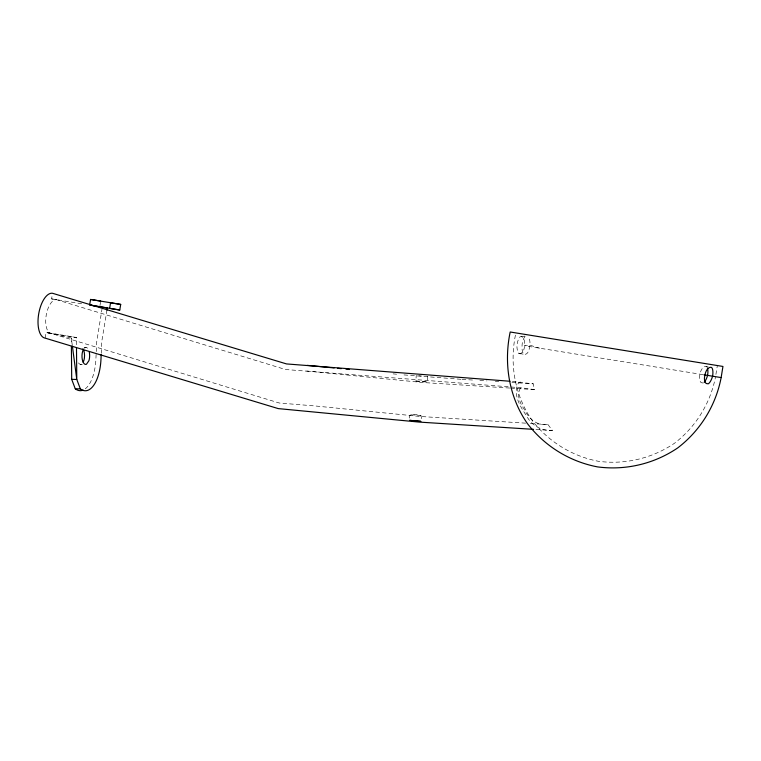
<?xml version="1.0" encoding="UTF-8"?>
<svg xmlns="http://www.w3.org/2000/svg" width="761" height="761" viewBox="0 0 761 761"><rect width="100%" height="100%" fill="white"/><g stroke="black" fill="none" stroke-linecap="round" stroke-linejoin="round"><path stroke-width="0.57" stroke-dasharray="3.81 2.85" d="M101.242 353.294L101.755 341.556L106.94 310.25M409.618 418.131C406.298 412.433 425.218 413.727 420.947 419.092M427.615 376.295L427.14 381.955L421.128 381.67L415.81 380.985L416.277 375.335M102.136 308.262L96.676 342.089L95.905 359.087A34.055 15.277 -89.1 0 1 85.099 388.947M515.425 335.125C509.509 364.433 514.874 395.416 531.939 420.177C548.32 441.589 571.949 456.21 598.422 461.29C625.142 464.819 652.177 458.407 674.474 443.263C695.877 426.845 710.47 403.178 715.549 376.676M715.911 374.45L717.347 365.546M45.099 338.112L46.031 332.509L76.395 337.456L76.481 346.788M512.362 381.432L533.271 383.839L534.393 389.594L522.056 387.844L285.518 369.513L56.599 299.71L51.596 298.883L52.338 294.402M99.976 305.57L100.528 302.203M703.231 383.021L701.262 382.707A8.4 4.709 -71.8 0 1 699.54 376.324L699.977 374.155A8.485 4.794 -80.8 0 1 702.346 368.438A8.628 4.88 -80.8 0 1 706.141 366.526L710.137 367.173M518.641 353.599L520.638 353.446A8.4 4.709 -89.8 0 0 524.291 347.939L524.738 343.544L524.11 339.568A8.628 4.88 -80.8 0 0 521.123 336.562A8.628 2.863 -80.8 0 0 518.726 338.693L517.385 342.345L516.938 346.74A8.4 2.768 -88.7 0 0 518.669 353.133L520.619 353.922M415.81 380.985L427.14 381.955M421.233 415.696L409.894 414.735M521.123 336.552L526.346 335.962A8.628 2.863 -80.8 0 0 523.958 338.103A8.485 2.816 -80.8 0 0 522.17 343.915L521.941 347.558A8.4 2.768 -88.7 0 0 523.663 353.941L525.632 354.255A8.4 4.709 -89.8 0 0 529.295 348.747L529.78 345.152A8.485 4.794 -80.8 0 0 529.333 338.978A8.628 4.88 -80.8 0 0 528.562 337.475M520.648 382.051L518.698 382.441C512.229 393.732 520.077 406.526 526.593 415.848C531.473 425.732 541.632 430.84 552.419 430.526L548.006 424.571C536.115 425.846 528.885 418.598 523.92 408.809C519.896 403.016 516.338 394.759 520.429 388.12L522.056 387.844M84.167 347.377L86.193 347.406M80.352 364.348L82.378 364.376M460.89 379.292L402.531 374.812M462.07 379.368L473.941 380.11M479.877 380.481L486.992 380.928M495.297 381.451L498.855 381.68M511.906 382.498L533.271 383.839M509.661 388.043L422.64 382.507L306.769 371.007M510.84 388.12L534.393 389.594M525.642 423.164L419.825 416.438L315.568 406.003L279.287 403.016L51.025 333.337L46.031 332.509L71.325 337.998L76.395 337.456L51.025 333.337A17.037 7.705 -80.5 0 1 46.202 315.292A17.037 7.705 -80.5 0 1 56.599 299.71M530.35 423.458L548.006 424.571M535.915 429.489L552.419 430.526M421.604 376.01L418.816 375.744M393.095 373.86L396.633 374.222M702.879 374.631L524.51 345.741L529.78 345.152L539.644 348.186M51.596 298.883L83.111 304.01M519.383 353.465L524.386 354.35M72.228 344.904L71.325 337.998L71.372 343.905M84.243 348.243A8.523 3.824 -89.1 0 1 88.048 348.852M81.341 364.205A8.523 3.824 -89.1 0 1 78.497 362.892M706.141 366.526A8.628 2.863 -80.8 0 1 706.817 366.926"/><path stroke-width="1.14" d="M101.194 354.474L100.985 359.163A34.055 15.277 -89.1 0 1 80.352 388.871L75.272 388.795L71.705 379.359L71.401 346.274M721.143 377.589L722.95 366.45L510.184 331.996C503.611 363.435 508.89 396.881 527.344 423.506C544.629 446.098 569.57 461.537 597.509 466.893C625.713 470.631 654.251 463.858 677.785 447.868C700.377 430.536 715.787 405.556 721.143 377.589L703.868 374.783M89.646 305.047L90.569 299.444L100.718 301.08M106.94 310.25L107.32 307.929L95.762 306.055M120.704 304.41L110.554 302.773L109.632 308.376L119.772 310.022L120.704 304.41L90.569 299.444M83.149 362.284L83.834 360.638A8.523 3.824 -89.1 0 0 82.968 348.776M71.705 379.359L76.785 379.444L80.352 388.871M533.556 429.347L419.359 422.098L278.241 408.6L45.099 338.112A22.725 10.283 -80.5 0 1 38.668 314.055A22.725 10.283 -80.5 0 1 52.528 293.28L286.555 363.929L509.994 381.251M307.235 365.356L334.165 367.944M337.703 368.295L341.242 368.657M345.951 369.123L349.489 369.485M90.026 305.132L94.64 305.874M90.645 305.209L119.772 310.022M72.381 346.055L76.785 379.444L76.49 347.958M83.149 390.07A34.055 15.277 -89.1 0 1 75.272 388.795M89.303 352.191A8.523 3.824 -89.1 0 1 88.913 360.714L86.421 364.291A8.523 3.824 -89.1 0 1 82.321 359.63A8.523 3.824 -89.1 0 1 83.387 349.461M707.359 367.877A8.628 2.863 -80.8 0 1 707.73 369.304A8.485 2.816 -80.8 0 1 707.597 375.392L706.893 377.513A8.4 2.768 -72.9 0 1 704.153 382.307M704.981 374.964L704.534 377.133A8.4 4.709 -71.8 0 0 706.265 383.515L708.234 383.829A8.4 2.768 -72.9 0 0 711.887 378.322L712.591 376.2A8.485 2.816 -80.8 0 0 712.734 370.122A8.628 2.863 -80.8 0 0 711.135 367.335A8.628 4.88 -80.8 0 0 707.35 369.247A8.485 4.794 -80.8 0 0 704.981 374.964M409.703 420.357L420.757 421.356L409.703 420.357"/></g></svg>
